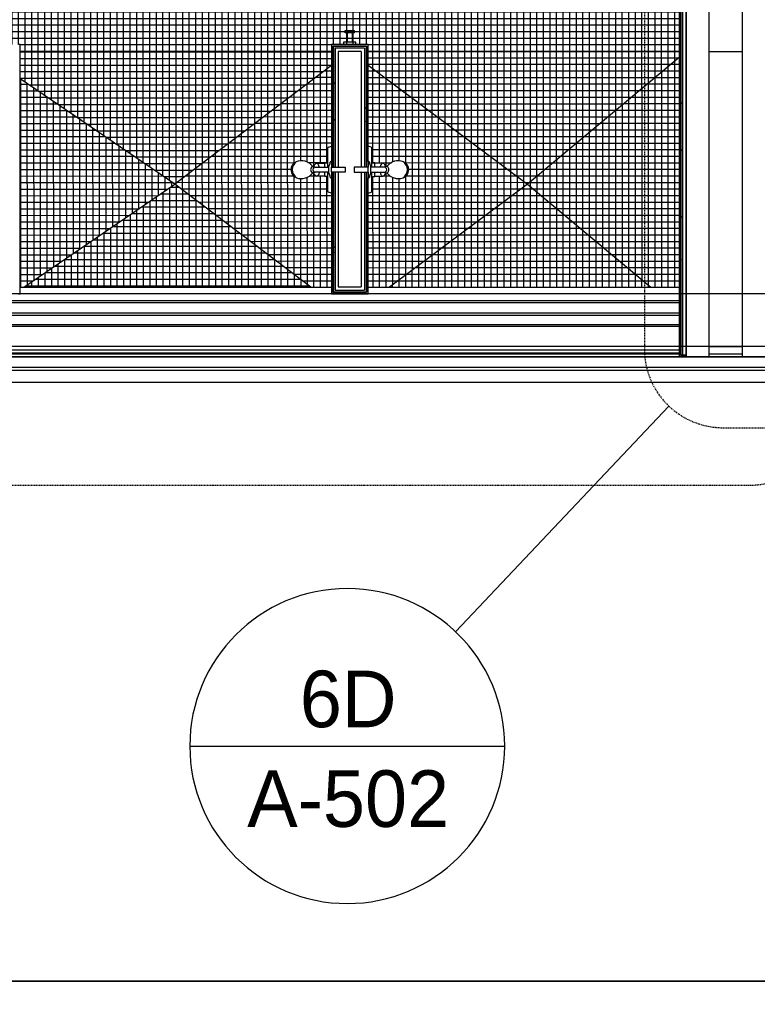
# Model space of a CAD drawing. Header units: inches. Extents: x 23906 to 26777, y -23220 to -20467.
# Drawn here: x 25407.8 to 25520.3, y -22893.6 to -22745.5 of the extents above; entities that cross this region are included whole.
import ezdxf

# ---------------------------------------------------------------- set-up
doc = ezdxf.new("R2010")
doc.units = ezdxf.units.IN
doc.header["$MEASUREMENT"] = 0
doc.linetypes.add('Dash Dot 3_16_', pattern=[0.3125, 0.1875, -0.0625, 0, -0.0625])
doc.linetypes.add('Grid Line 1_2_', pattern=[0.875, 0.5, -0.125, 0.125, -0.125])
for name, color, linetype, lineweight in [('A-ANNO-DIMS', 211, 'Continuous', 9), ('A-ANNO-DIMS-96', 211, 'Continuous', 9), ('A-ANNO-SYMB', 150, 'Continuous', 9), ('A-FLOR', 192, 'Continuous', 20), ('A-FLOR-PATT', 8, 'Continuous', 20), ('A-GENM', 13, 'Continuous', 20), ('A-GLAZ-CWMG', 51, 'Continuous', 20), ('A-SITE-SWLK', 140, 'Continuous', 140), ('A-WALL', 113, 'Continuous', 20), ('A-WALL-PATT', 111, 'Continuous', 50), ('C-TOPO', 7, 'Continuous', 20), ('I-WALL', 2, 'Continuous', 20), ('L-SITE-WALL', 31, 'Continuous', 20), ('P-SANR-FIXT', 6, 'Continuous', 20), ('S-BEAM', 12, 'Continuous', 20), ('S-GRID', 1, 'Continuous', 9)]:
    doc.layers.add(name, color=color, linetype=linetype, lineweight=lineweight)
doc.styles.add('Arial_B', font='arialbd.ttf', dxfattribs={"height": 9.132806})
doc.styles.add('Arial_B_1', font='arialbd.ttf', dxfattribs={"height": 4.566403})
doc.styles.add('Century Gothic', font='GOTHIC.TTF', dxfattribs={"height": 8.622671})
doc.dimstyles.new('OD_Dimension_2', dxfattribs={"dimscale": 12, "dimtxt": 9, "dimasz": 1, "dimexe": 0.75, "dimexo": 0.5, "dimgap": 0.5, "dimtad": 1, "dimdec": 4, "dimrnd": 0.0625, "dimzin": 3, "dimdsep": 46, "dimlunit": 4, "dimtxsty": 'Arial_B', "dimblk1": 'OBLIQUE', "dimblk2": 'OBLIQUE', "dimsah": 1, "dimcen": 0.09, "dimdle": 0.75, "dimazin": 0, "dimtfac": 1, "dimtdec": 4, "dimtix": 1, "dimtmove": 0, "dimatfit": 3, "dimfxl": 1, "dimtvp": 1, "dimtfill": 1, "dimfrac": 2, "dimtolj": 1, "dimtzin": 0, "dimlwd": 13, "dimlwe": 13, "dimarcsym": 2})
doc.dimstyles.new('OD_Dimension_2_3', dxfattribs={"dimscale": 12, "dimtxt": 4.5, "dimasz": 1, "dimexe": 0.75, "dimexo": 0.5, "dimgap": 0.375, "dimtad": 1, "dimdec": 4, "dimrnd": 0.0625, "dimzin": 3, "dimdsep": 46, "dimlunit": 4, "dimtxsty": 'Arial_B_1', "dimblk1": 'OBLIQUE', "dimblk2": 'OBLIQUE', "dimsah": 1, "dimcen": 0.09, "dimdle": 0.75, "dimazin": 0, "dimtfac": 1, "dimtdec": 4, "dimtix": 1, "dimtmove": 0, "dimatfit": 3, "dimfxl": 1, "dimtvp": 1, "dimtfill": 1, "dimfrac": 2, "dimtolj": 1, "dimtzin": 0, "dimlwd": 13, "dimlwe": 13, "dimarcsym": 2})
pattern_1 = [(296.565, (14.4, 8.64), (0.000499, 57.600217), [6.44, -122.358]), (33.69, (17.28, 2.88), (0.000345, 57.60007), [10.384, -197.296]), (33.69, (74.88, 2.88), (0.000345, 57.60007), [10.384, -197.296]), (33.69, (132.48, 2.88), (0.000345, 57.60007), [10.384, -197.296]), (116.565, (25.92, 8.64), (-0.000396, 57.59977), [6.44, -122.358]), (213.69, (23.04, 14.4), (0.000345, 57.60007), [10.384, -197.296]), (213.69, (80.64, 14.4), (0.000345, 57.60007), [10.384, -197.296]), (213.69, (138.24, 14.4), (0.000345, 57.60007), [10.384, -197.296]), (26.565, (37.44, 8.64), (0.0005, 57.60022), [12.88, -115.918]), (26.565, (95.04, 8.64), (0.0005, 57.60022), [12.88, -115.918]), (270, (48.96, 14.4), (57.6, 4e-15), [5.76, -51.84]), (225, (48.96, 8.64), (-4e-15, 57.599504), [8.146, -73.313]), (135, (43.2, 2.88), (4e-15, 57.599504), [8.146, -73.313]), (288.435, (25.92, 25.92), (0.000265, 57.599939), [9.107, -173.04]), (18.435, (28.8, 17.28), (0.000265, 57.59994), [9.107, -173.04]), (18.435, (86.4, 17.28), (0.000265, 57.59994), [9.107, -173.04]), (18.435, (144, 17.28), (0.000265, 57.59994), [9.107, -173.04]), (135, (37.44, 20.16), (4e-15, 57.599504), [8.146, -73.313]), (180, (31.68, 25.92), (-7e-15, -57.6), [5.76, -51.84]), (251.565, (11.52, 40.32), (-0.000265, 57.599939), [9.107, -173.04]), (315, (8.64, 31.68), (-4e-15, 57.599504), [8.146, -73.313]), (71.565, (14.4, 25.92), (-0.000265, 57.599939), [9.107, -173.04]), (135, (17.28, 34.56), (4e-15, 57.599504), [8.146, -73.313]), (225, (34.56, 40.32), (-4e-15, 57.599504), [8.146, -73.313]), (123.69, (28.8, 34.56), (0.000345, 57.600068), [10.384, -197.296]), (123.69, (86.4, 34.56), (0.000345, 57.600068), [10.384, -197.296]), (26.565, (23.04, 43.2), (0.0005, 57.60022), [6.44, -122.358]), (26.565, (80.64, 43.2), (0.0005, 57.60022), [6.44, -122.358]), (315, (28.8, 46.08), (-4e-15, 57.599504), [8.146, -73.313]), (213.69, (54.72, 54.72), (0.000345, 57.60007), [10.384, -197.296]), (213.69, (112.32, 54.72), (0.000345, 57.60007), [10.384, -197.296]), (213.69, (169.92, 54.72), (0.000345, 57.60007), [10.384, -197.296]), (296.565, (46.08, 48.96), (0.000499, 57.600217), [6.44, -122.358]), (45, (48.96, 43.2), (4e-15, 57.599504), [8.146, -73.313]), (90, (54.72, 48.96), (-57.6, 4e-15), [5.76, -51.84]), (213.69, (28.8, 57.6), (0.000345, 57.60007), [10.384, -197.296]), (213.69, (86.4, 57.6), (0.000345, 57.60007), [10.384, -197.296]), (213.69, (144, 57.6), (0.000345, 57.60007), [10.384, -197.296]), (315, (20.16, 51.84), (-4e-15, 57.599504), [4.073, -77.386]), (26.565, (23.04, 48.96), (0.0005, 57.60022), [6.44, -122.358]), (26.565, (80.64, 48.96), (0.0005, 57.60022), [6.44, -122.358]), (90, (28.8, 51.84), (-57.6, 4e-15), [5.76, -51.84]), (333.435, (5.76, 54.72), (-0.0005, 57.60022), [6.44, -122.358]), (333.435, (63.36, 54.72), (-0.0005, 57.60022), [6.44, -122.358]), (243.435, (11.52, 51.84), (0.000396, 57.59977), [6.44, -122.358]), (161.565, (8.64, 46.08), (-0.000265, 57.59994), [9.107, -173.04]), (161.565, (66.24, 46.08), (-0.000265, 57.59994), [9.107, -173.04]), (161.565, (123.84, 46.08), (-0.000265, 57.59994), [9.107, -173.04]), (45, (0, 48.96), (4e-15, 57.599504), [8.146, -73.313]), (26.565, (2.88, 0), (0.0005, 57.60022), [6.44, -122.358]), (26.565, (60.48, 0), (0.0005, 57.60022), [6.44, -122.358]), (116.565, (8.64, 2.88), (-0.000396, 57.59977), [6.44, -122.358]), (206.565, (5.76, 8.64), (0.0005, 57.60022), [6.44, -122.358]), (206.565, (63.36, 8.64), (0.0005, 57.60022), [6.44, -122.358]), (296.565, (0, 5.76), (0.000499, 57.600217), [6.44, -122.358]), (14.036, (43.2, 25.92), (0.000245, 57.59979), [11.875, -225.616]), (14.036, (100.8, 25.92), (0.000245, 57.59979), [11.875, -225.616]), (14.036, (158.4, 25.92), (0.000245, 57.59979), [11.875, -225.616]), (14.036, (216, 25.92), (0.000245, 57.59979), [11.875, -225.616]), (135, (54.72, 28.8), (4e-15, 57.599504), [8.146, -73.313]), (198.435, (48.96, 34.56), (0.000265, 57.59994), [9.107, -173.04]), (198.435, (106.56, 34.56), (0.000265, 57.59994), [9.107, -173.04]), (198.435, (164.16, 34.56), (0.000265, 57.59994), [9.107, -173.04]), (296.565, (40.32, 31.68), (0.000499, 57.600217), [6.44, -122.358]), (333.435, (2.88, 17.28), (-0.0005, 57.60022), [6.44, -122.358]), (333.435, (60.48, 17.28), (-0.0005, 57.60022), [6.44, -122.358]), (45, (8.64, 14.4), (4e-15, 57.599504), [4.073, -77.386]), (116.565, (11.52, 17.28), (-0.000396, 57.59977), [6.44, -122.358]), (225, (8.64, 23.04), (-4e-15, 57.599504), [8.146, -73.313])]

# ---------------------------------------------------------------- blocks, each defined once
blk = doc.blocks.new('Robe_hook_5552 - Robe_hook_5552-134757-Enlarged First Floor Plan _East_')
at = {"layer": 'A-GENM', "color": 43, "lineweight": 13}
for p, q in [((-0.94, 0), (-0.94, -0.35)), ((-0.94, -0.35), (0.94, -0.35)), ((-0.37, -1.81), (-0.37, -0.35)), ((0.38, -1.81), (0.38, -0.35)), ((0.94, -0.35), (0.94, 0)), ((-0.69, -2.16), (-0.69, -1.81)), ((-0.69, -1.81), (0.69, -1.81)), ((0.69, -2.16), (-0.69, -2.16)), ((0.69, -1.81), (0.69, -2.16))]:
    blk.add_line(p, q, dxfattribs=at)
blk = doc.blocks.new('Shower-Unit-Zurn-Z7301-SS-MT-DV2P-HW - Z7301-SS-MT-DV2P-HW-V42-Enlarged First Floor Plan _East_')
at = {"layer": 'P-SANR-FIXT', "color": 43, "lineweight": 13}
for p, q in [((0.4, 2.13), (-0.4, 2.13)), ((-0.4, 2.13), (-0.4, 0)), ((0.4, 0), (0.4, 2.13)), ((-0.4, 0), (-1.24, 0)), ((-1.24, 0), (-1.24, -0.1)), ((-0.4, 0), (0.4, 0)), ((1.24, 0), (0.4, 0)), ((1.24, -0.1), (1.24, 0)), ((-3.56, 0), (-3.43, -0.45)), ((-3.31, -0.54), (-1.03, -0.54)), ((-1.03, -0.54), (-0.4, -0.54)), ((-1.03, -0.54), (-1.03, -0.99)), ((-1.03, -0.99), (-1, -0.99)), ((-1, -0.99), (-0.4, -0.99)), ((-1, -0.99), (-1, -2.23)), ((-0.55, -0.38), (-0.4, -0.38)), ((-0.4, -0.38), (-0.4, -2.46)), ((-0.4, -0.38), (0.4, -0.38)), ((0.4, -2.46), (0.4, -0.38)), ((0.4, -0.38), (0.55, -0.38)), ((0.4, -0.54), (1.03, -0.54)), ((0.4, -0.99), (1, -0.99)), ((1, -2.23), (1, -0.99)), ((1, -0.99), (1.03, -0.99)), ((1.03, -0.99), (1.03, -0.54)), ((1.03, -0.54), (3.31, -0.54)), ((3.43, -0.45), (3.56, 0)), ((-0.48, -2.64), (-0.48, -2.84)), ((0.48, -2.84), (0.48, -2.64))]:
    blk.add_line(p, q, dxfattribs=at)
for centre, radius, start, end in [((-3.31, -0.42), 0.125, 196, 270), ((-1.14, -0.1), 0.0945, 180, 270), ((-1.14, -1.21), 1.02, 54.522, 90), ((1.14, -1.21), 1.02, 90, 125.478), ((1.14, -0.1), 0.0945, 270, 360), ((3.31, -0.42), 0.125, 270, 344), ((0.79, -4.57), 2.15, 126.1534, 200.0175), ((-0.63, -2.12), 0.388, 197.5027, 230.4973), ((-2.26, -4.09), 2.18, 35.18, 50.4973), ((2.26, -4.09), 2.18, 129.5027, 144.8141), ((-0.79, -4.57), 2.15, 337.8261, 53.8466), ((0.63, -2.12), 0.388, 309.5027, 342.4973), ((0, -4.86), 1.31, 200.0175, 336.4181), ((0, -4.51), 1.46, 212.9208, 327.0792)]:
    blk.add_arc(centre, radius, start, end, dxfattribs=at)
for centre, major_axis, ratio, start_param, end_param in [((0, -2.84), (-0.476, 0), 0.662364, 0, 3.141593), ((0, -2.46), (-0.4, 0), 0.941821, 0, 3.141593), ((-0.11, -2.15), (-1.11, 0.08), 0.351489, 2.831356, 4.247568)]:
    blk.add_ellipse(centre, major_axis=major_axis, ratio=ratio, start_param=start_param, end_param=end_param, dxfattribs=at)
blk.add_open_spline([(-0.42, -1.83), (-0.46, -1.84), (-0.57, -1.87), (-0.78, -1.95), (-0.96, -2.08), (-1.02, -2.22), (-0.98, -2.3), (-0.94, -2.34)], degree=3, knots=[0.0572746, 0.0572746, 0.0572746, 0.0572746, 0.1428571, 0.2857143, 0.5714286, 0.7857143, 1, 1, 1, 1], dxfattribs=at)
for points in [[(-0.4, -2.46), (-0.42, -2.48), (-0.44, -2.52), (-0.47, -2.58), (-0.48, -2.62), (-0.48, -2.64)], [(0.48, -2.64), (0.48, -2.62), (0.47, -2.58), (0.44, -2.52), (0.42, -2.48), (0.4, -2.46)]]:
    blk.add_open_spline(points, degree=3, dxfattribs=at)
blk = doc.blocks.new('Shower-Unit-Zurn-Z7301-SS-MT-DV2P-HW - Z7301-SS-MT-DV2P-HW-V43-Enlarged First Floor Plan _East_')
at = {"layer": 'P-SANR-FIXT', "color": 43, "lineweight": 13}
for p, q in [((-1, 0.99), (-1, 2.23)), ((-0.48, 2.64), (-0.48, 2.84)), ((-0.4, 0.38), (-0.4, 2.46)), ((0.4, 2.46), (0.4, 0.38)), ((0.48, 2.84), (0.48, 2.64)), ((1, 2.23), (1, 0.99)), ((-3.56, 0), (-3.43, 0.45)), ((-3.31, 0.54), (-1.03, 0.54)), ((-1.24, 0), (-1.24, 0.1)), ((-1.03, 0.99), (-1, 0.99)), ((-1.03, 0.54), (-1.03, 0.99)), ((-1.03, 0.54), (-0.4, 0.54)), ((-1, 0.99), (-0.4, 0.99)), ((-0.55, 0.38), (-0.4, 0.38)), ((-0.4, 0.38), (0.4, 0.38)), ((0.4, 0.99), (1, 0.99)), ((0.4, 0.54), (1.03, 0.54)), ((0.4, 0.38), (0.55, 0.38)), ((1, 0.99), (1.03, 0.99)), ((1.03, 0.99), (1.03, 0.54)), ((1.03, 0.54), (3.31, 0.54)), ((1.24, 0.1), (1.24, 0)), ((3.43, 0.45), (3.56, 0)), ((-0.4, 0), (-1.24, 0)), ((-0.4, -2.13), (-0.4, 0)), ((-0.4, 0), (0.4, 0)), ((0.4, 0), (0.4, -2.13)), ((1.24, 0), (0.4, 0)), ((0.4, -2.13), (-0.4, -2.13))]:
    blk.add_line(p, q, dxfattribs=at)
for centre, radius, start, end in [((0, 4.86), 1.31, 23.5819, 159.9825), ((0, 4.51), 1.46, 32.9208, 147.0792), ((0.79, 4.57), 2.15, 159.9825, 233.8466), ((-0.79, 4.57), 2.15, 306.1534, 22.1739), ((-0.63, 2.12), 0.388, 129.5027, 162.4973), ((-2.26, 4.09), 2.18, 309.5027, 324.82), ((2.26, 4.09), 2.18, 215.1859, 230.4973), ((0.63, 2.12), 0.388, 17.5027, 50.4973), ((-3.31, 0.42), 0.125, 90, 164), ((-1.14, 0.1), 0.0945, 90, 180), ((-1.14, 1.21), 1.02, 270, 305.478), ((1.14, 1.21), 1.02, 234.522, 270), ((1.14, 0.1), 0.0945, 0, 90), ((3.31, 0.42), 0.125, 16, 90)]:
    blk.add_arc(centre, radius, start, end, dxfattribs=at)
for centre, major_axis, ratio, start_param, end_param in [((0, 2.84), (0.476, 0), 0.662364, 0, 3.141593), ((0, 2.46), (0.4, 0), 0.941821, 0, 3.141593), ((-0.11, 2.15), (1.11, 0.08), 0.351489, 5.17721, 6.593422)]:
    blk.add_ellipse(centre, major_axis=major_axis, ratio=ratio, start_param=start_param, end_param=end_param, dxfattribs=at)
blk.add_open_spline([(-0.42, 1.83), (-0.46, 1.84), (-0.57, 1.87), (-0.78, 1.95), (-0.96, 2.08), (-1.02, 2.22), (-0.98, 2.3), (-0.94, 2.34)], degree=3, knots=[0.0572746, 0.0572746, 0.0572746, 0.0572746, 0.1428571, 0.2857143, 0.5714286, 0.7857143, 1, 1, 1, 1], dxfattribs=at)
for points in [[(-0.4, 2.46), (-0.42, 2.48), (-0.44, 2.52), (-0.47, 2.58), (-0.48, 2.62), (-0.48, 2.64)], [(0.48, 2.64), (0.48, 2.62), (0.47, 2.58), (0.44, 2.52), (0.42, 2.48), (0.4, 2.46)]]:
    blk.add_open_spline(points, degree=3, dxfattribs=at)
blk = doc.blocks.new('Generic Models _lan _East_0')
at = {"layer": 'A-GENM', "color": 43, "lineweight": 13}
for p, q in [((23179.48, -22800.8), (23337.98, -22800.8)), ((23179.48, -22801.3), (23337.98, -22801.3))]:
    blk.add_line(p, q, dxfattribs=at)
blk = doc.blocks.new('Generic Models _lan _East_1')
at = {"layer": 'A-GENM', "color": 43, "lineweight": 13}
for p, q in [((23240.83, -22791.29), (23286.89, -22791.29)), ((23291.45, -22791.29), (23292.7, -22791.29)), ((23293.08, -22791.29), (23294.33, -22791.29)), ((23298.89, -22791.29), (23346.3, -22791.29)), ((23351.92, -22791.29), (23399.33, -22791.29)), ((23240.83, -22793.29), (23399.33, -22793.29)), ((23240.83, -22793.62), (23399.33, -22793.62)), ((23240.83, -22795.19), (23399.33, -22795.19)), ((23240.83, -22795.52), (23399.33, -22795.52)), ((23240.83, -22796.96), (23399.33, -22796.96)), ((23399.33, -22797.28), (23240.83, -22797.28))]:
    blk.add_line(p, q, dxfattribs=at)
blk = doc.blocks.new('Locker Rooms and Restrooms_rvt-1-Enlarged First Floor Plan _East_')
at = {"layer": 'A-FLOR-PATT', "lineweight": 9}
h = blk.add_hatch(dxfattribs=at)
h.set_pattern_fill('FP_38', color=256, style=0, pattern_type=2)
h.set_pattern_definition([(180, (25404.64, -22714.299), (-1e-16, -1), []), (270, (25404.64, -22714.299), (1, 6e-17), [])])
h.paths.add_polyline_path([(25307.83, -22750.35), (25344.2, -22750.35), (25344.2, -22749.29), (25349.83, -22749.29), (25349.83, -22750.35), (25395.89, -22750.35), (25395.89, -22749.29), (25407.89, -22749.29), (25407.89, -22750.35), (25455.3, -22750.35), (25455.3, -22749.29), (25460.92, -22749.29), (25460.92, -22750.35), (25508.33, -22750.35), (25508.33, -22696.49), (25441.83, -22696.49), (25441.83, -22695.43), (25388.7, -22695.43), (25388.7, -22696.49), (25308.2, -22696.49), (25308.2, -22696.24), (25307.95, -22696.24), (25307.95, -22696.18), (25307.89, -22696.18), (25307.89, -22695.93), (25307.83, -22695.93), (25307.83, -22743.45)], flags=0)
h.paths.add_polyline_path([(25349.52, -22749.6), (25349.58, -22749.54), (25349.52, -22749.54)], flags=0)
h.paths.add_polyline_path([(25455.61, -22749.6), (25455.61, -22749.54), (25455.55, -22749.54)], flags=0)
h.paths.add_polyline_path([(25460.61, -22749.6), (25460.61, -22749.54), (25460.61, -22749.54)], flags=0)
h.paths.add_polyline_path([(25407.58, -22749.6), (25407.64, -22749.54), (25407.58, -22749.54)], flags=0)
h.paths.add_polyline_path([(25396.2, -22749.6), (25396.2, -22749.54), (25396.14, -22749.54)], flags=0)
h.paths.add_polyline_path([(25344.52, -22749.6), (25344.48, -22749.54), (25344.48, -22749.56)], flags=0)
h.paths.add_polyline_path([(25508.64, -22696.24), (25508.61, -22696.21), (25508.58, -22696.24)], flags=0)
h.paths.add_polyline_path([(25388.39, -22696.24), (25388.44, -22696.22), (25388.39, -22696.18)], flags=0)
h.paths.add_polyline_path([(25442.08, -22696.24), (25442.14, -22696.24), (25442.14, -22696.18), (25442.08, -22696.24)], flags=0)
h = blk.add_hatch(dxfattribs=at)
h.set_pattern_fill('FP_30', color=256, style=0, pattern_type=2)
h.set_pattern_definition([(270.042, (25392.973, -22773.336), (1, 0.000733), []), (0.042, (25392.973, -22773.336), (-0.000733, 1), [])])
h.paths.add_polyline_path([(25408.44, -22786.29), (25431.44, -22770.58), (25407.89, -22754.49), (25407.89, -22786.29)], flags=0)
h.paths.add_polyline_path([(25402.24, -22786.29), (25403.33, -22786.29), (25403.33, -22779.49), (25402.73, -22779.49), (25402.24, -22779.69), (25402.03, -22780.18), (25402.06, -22786.24), (25402.08, -22786.29)], flags=0)
h.paths.add_polyline_path([(25401.84, -22779.05), (25403.33, -22779.05), (25403.33, -22751.37), (25401.84, -22750.35), (25401.84, -22770.58)], flags=0)
h = blk.add_hatch(dxfattribs=at)
h.set_pattern_fill('FP_35', color=256, style=0, pattern_type=2)
h.set_pattern_definition([(0, (25429.64, -22719.42), (0, 1), []), (90, (25429.64, -22719.42), (-1, 6e-17), [])])
h.paths.add_polyline_path([(25431.44, -22770.58), (25455.3, -22752.49), (25455.3, -22750.35), (25407.89, -22750.35), (25407.89, -22754.49), (25420.3, -22762.97)], flags=0)
h.paths.add_polyline_path([(25403.33, -22751.37), (25403.33, -22750.35), (25401.84, -22750.35), (25402.1, -22750.53)], flags=0)
h = blk.add_hatch(dxfattribs=at)
h.set_pattern_fill('FP_36', color=256, style=0, pattern_type=2)
h.set_pattern_definition([(0, (25483.64, -22751.3), (0, 1), []), (90, (25483.64, -22751.3), (-1, 6e-17), [])])
h.paths.add_polyline_path([(25485.2, -22770.58), (25508.33, -22751.24), (25508.33, -22750.35), (25460.92, -22750.35), (25460.92, -22752.45), (25474.81, -22762.82)], flags=0)
h = blk.add_hatch(dxfattribs=at)
h.set_pattern_fill('FP_23', color=256, style=0, pattern_type=2)
h.set_pattern_definition([(0, (25434.653, -22770.295), (0, 1), []), (90, (25434.653, -22770.295), (-1, 6e-17), [])])
h.paths.add_polyline_path([(25504, -22786.29), (25508.33, -22786.29), (25508.33, -22751.24), (25485.2, -22770.58), (25499.08, -22782.19)], flags=0)
h = blk.add_hatch(dxfattribs=at)
h.set_pattern_fill('FP_34', color=256, style=0, pattern_type=2)
h.set_pattern_definition([(270.052, (25435.634, -22767.297), (1, 0.000908), []), (0.052, (25435.634, -22767.297), (-0.000908, 1), [])])
h.paths.add_polyline_path([(25455.3, -22786.29), (25455.3, -22771.92), (25454.85, -22771.79), (25454.76, -22771.67), (25454.76, -22769.39), (25453.06, -22769.35), (25452.83, -22769.18), (25452.45, -22768.84), (25452.08, -22769.24), (25451.61, -22769.53), (25451.08, -22769.69), (25450.37, -22769.67), (25449.91, -22769.55), (25449.6, -22769.35), (25449.42, -22769.17), (25449.25, -22768.9), (25449.15, -22768.58), (25449.13, -22768.4), (25449.2, -22767.96), (25449.29, -22767.74), (25449.47, -22767.48), (25449.71, -22767.28), (25449.99, -22767.14), (25450.53, -22767.02), (25450.84, -22767), (25451.31, -22767.08), (25451.9, -22767.36), (25452.27, -22767.67), (25452.46, -22767.87), (25452.61, -22767.76), (25453.06, -22767.36), (25454.76, -22767.33), (25454.76, -22765.05), (25454.85, -22764.93), (25455.3, -22764.8), (25455.3, -22752.49), (25431.44, -22770.58), (25452.16, -22786.29), (25454, -22786.29)], flags=0)
h = blk.add_hatch(dxfattribs=at)
h.set_pattern_fill('FP_37', color=256, style=0, pattern_type=2)
h.set_pattern_definition([(270.02, (25457.648, -22773.299), (1, 0.00035), []), (0.02, (25457.648, -22773.299), (-0.00035, 1), [])])
h.paths.add_polyline_path([(25462.42, -22786.29), (25464.15, -22786.29), (25485.2, -22770.58), (25460.92, -22752.45), (25460.92, -22764.8), (25461.37, -22764.93), (25461.46, -22765.05), (25461.46, -22767.33), (25463.15, -22767.36), (25463.39, -22767.54), (25463.77, -22767.87), (25464.14, -22767.49), (25464.61, -22767.2), (25464.91, -22767.08), (25465.38, -22767), (25465.85, -22767.03), (25466.31, -22767.16), (25466.62, -22767.36), (25466.8, -22767.53), (25467.02, -22767.96), (25467.06, -22768.09), (25467.06, -22768.58), (25467.02, -22768.76), (25466.93, -22768.99), (25466.62, -22769.35), (25466.51, -22769.45), (25466.23, -22769.59), (25465.69, -22769.71), (25465.14, -22769.69), (25464.47, -22769.44), (25464.08, -22769.17), (25463.76, -22768.85), (25463.61, -22768.96), (25463.15, -22769.35), (25461.46, -22769.39), (25461.46, -22771.67), (25461.37, -22771.79), (25460.92, -22771.92), (25460.92, -22786.29)], flags=0)
h = blk.add_hatch(dxfattribs=at)
h.set_pattern_fill('FP_33', color=256, style=0, pattern_type=2)
h.set_pattern_definition([(0, (25429.674, -22762.043), (0, 1), []), (90, (25429.674, -22762.043), (-1, 6e-17), [])])
h.paths.add_polyline_path([(25428.72, -22786.29), (25452.16, -22786.29), (25431.44, -22770.58), (25408.44, -22786.29), (25420.3, -22786.29)], flags=0)
h = blk.add_hatch(dxfattribs=at)
h.set_pattern_fill('FP_24', color=256, style=0, pattern_type=2)
h.set_pattern_definition([(0, (25430.641, -22783.293), (0, 1), []), (90, (25430.641, -22783.293), (-1, 6e-17), [])])
h.paths.add_polyline_path([(25464.15, -22786.29), (25504, -22786.29), (25485.2, -22770.58), (25469.65, -22782.19)], flags=0)
at = {"layer": 'A-WALL-PATT', "lineweight": 9}
h = blk.add_hatch(dxfattribs=at)
h.set_pattern_fill('FP_21', color=8, style=0, pattern_type=2)
h.set_pattern_definition(pattern_1)
h.paths.add_polyline_path([(25509.39, -22796.66), (25509.39, -22796.59), (25508.64, -22796.59), (25508.64, -22796.66)], flags=0)
h.paths.add_polyline_path([(25508.58, -22796.66), (25508.64, -22796.59), (25508.64, -22696.24), (25508.58, -22696.24), (25508.58, -22791.87)], flags=0)
h = blk.add_hatch(dxfattribs=at)
h.set_pattern_fill('FP_21', color=8, style=0, pattern_type=2)
h.set_pattern_definition(pattern_1)
h.paths.add_polyline_path([(25508.89, -22796.59), (25508.89, -22696.18), (25508.64, -22696.18), (25508.64, -22796.59)], flags=0)
h = blk.add_hatch(dxfattribs=at)
h.set_pattern_fill('FP_21', color=8, style=0, pattern_type=2)
h.set_pattern_definition(pattern_1)
h.paths.add_polyline_path([(25455.61, -22787.05), (25460.61, -22787.05), (25460.61, -22786.99), (25455.61, -22786.99)], flags=0)
h.paths.add_polyline_path([(25455.55, -22787.05), (25455.61, -22786.99), (25455.58, -22768.76), (25455.55, -22768.76), (25455.55, -22782.19)], flags=0)
h.paths.add_polyline_path([(25455.61, -22749.6), (25460.61, -22749.6), (25460.61, -22749.54), (25455.61, -22749.54)], flags=0)
h.paths.add_polyline_path([(25455.58, -22767.96), (25455.61, -22767.96), (25455.61, -22749.6), (25455.55, -22749.54), (25455.55, -22767.96)], flags=0)
h = blk.add_hatch(dxfattribs=at)
h.set_pattern_fill('FP_21', color=8, style=0, pattern_type=2)
h.set_pattern_definition(pattern_1)
h.paths.add_polyline_path([(25460.36, -22786.99), (25460.36, -22786.74), (25455.86, -22786.74), (25455.86, -22768.76), (25455.61, -22768.76), (25455.61, -22786.99), (25455.86, -22786.99)], flags=0)
h.paths.add_polyline_path([(25455.86, -22767.96), (25455.86, -22749.85), (25460.36, -22749.85), (25460.36, -22749.6), (25455.61, -22749.6), (25455.61, -22767.96), (25455.74, -22767.96)], flags=0)
h = blk.add_hatch(dxfattribs=at)
h.set_pattern_fill('FP_21', color=8, style=0, pattern_type=2)
h.set_pattern_definition(pattern_1)
h.paths.add_polyline_path([(25460.36, -22786.99), (25460.61, -22786.99), (25460.61, -22768.76), (25460.36, -22768.76), (25460.36, -22786.74)], flags=0)
h.paths.add_polyline_path([(25460.61, -22767.96), (25460.61, -22749.6), (25460.36, -22749.6), (25460.36, -22767.96), (25460.49, -22767.96)], flags=0)
h = blk.add_hatch(dxfattribs=at)
h.set_pattern_fill('FP_21', color=8, style=0, pattern_type=2)
h.set_pattern_definition(pattern_1)
h.paths.add_polyline_path([(25460.67, -22787.05), (25460.64, -22768.76), (25460.61, -22768.76), (25460.61, -22786.99)], flags=0)
h.paths.add_polyline_path([(25460.67, -22767.96), (25460.67, -22749.54), (25460.61, -22749.6), (25460.64, -22767.96)], flags=0)
at = {"layer": 'A-FLOR', "color": 43, "lineweight": 13}
for p, q in [((25407.88, -22750.35), (25455.3, -22750.35)), ((25407.88, -22750.35), (25455.3, -22750.35)), ((25460.91, -22750.35), (25508.33, -22750.35)), ((25460.91, -22750.35), (25508.33, -22750.35)), ((25508.33, -22751.24), (25485.2, -22770.58)), ((25455.3, -22752.49), (25431.44, -22770.58)), ((25460.92, -22752.45), (25485.2, -22770.58)), ((25431.44, -22770.58), (25407.89, -22754.49)), ((25408.44, -22786.29), (25431.44, -22770.58)), ((25452.16, -22786.29), (25431.44, -22770.58)), ((25485.2, -22770.58), (25464.15, -22786.29)), ((25485.2, -22770.58), (25504, -22786.29))]:
    blk.add_line(p, q, dxfattribs=at)
at = {"layer": 'A-WALL', "color": 7}
for p, q in [((25508.58, -22796.66), (25508.58, -22696.49)), ((25508.64, -22796.59), (25508.64, -22696.49)), ((25508.89, -22796.59), (25508.89, -22696.49)), ((25455.61, -22749.54), (25455.55, -22749.54)), ((25455.55, -22749.54), (25455.55, -22767.96)), ((25460.61, -22749.54), (25455.61, -22749.54)), ((25455.86, -22749.6), (25455.61, -22749.6)), ((25455.61, -22749.6), (25455.61, -22767.96)), ((25460.36, -22749.6), (25455.86, -22749.6)), ((25456.36, -22749.85), (25455.86, -22749.85)), ((25455.86, -22749.85), (25455.86, -22767.96)), ((25459.86, -22749.85), (25456.36, -22749.85)), ((25459.86, -22750.35), (25456.36, -22750.35)), ((25456.36, -22750.35), (25456.36, -22767.96)), ((25460.36, -22749.85), (25459.86, -22749.85)), ((25459.86, -22750.35), (25459.86, -22767.96)), ((25460.61, -22749.6), (25460.36, -22749.6)), ((25460.36, -22749.85), (25460.36, -22767.96)), ((25460.67, -22749.54), (25460.61, -22749.54)), ((25460.61, -22749.6), (25460.61, -22767.96)), ((25460.67, -22749.54), (25460.67, -22767.96)), ((25455.55, -22768.76), (25455.55, -22787.05)), ((25455.61, -22768.76), (25455.61, -22786.99)), ((25455.86, -22768.76), (25455.86, -22786.74)), ((25456.36, -22768.76), (25456.36, -22786.24)), ((25459.86, -22768.76), (25459.86, -22786.24)), ((25460.36, -22768.76), (25460.36, -22786.74)), ((25460.61, -22768.76), (25460.61, -22786.99)), ((25460.67, -22768.76), (25460.67, -22787.05)), ((25455.55, -22787.05), (25455.61, -22787.05)), ((25455.61, -22786.99), (25455.86, -22786.99)), ((25455.61, -22787.05), (25460.61, -22787.05)), ((25455.86, -22786.74), (25456.36, -22786.74)), ((25455.86, -22786.99), (25460.36, -22786.99)), ((25456.36, -22786.24), (25459.86, -22786.24)), ((25456.36, -22786.74), (25459.86, -22786.74)), ((25459.86, -22786.74), (25460.36, -22786.74)), ((25460.36, -22786.99), (25460.61, -22786.99)), ((25460.61, -22787.05), (25460.67, -22787.05)), ((25508.58, -22796.66), (25508.64, -22796.66)), ((25508.64, -22796.59), (25509.39, -22796.59)), ((25508.64, -22796.66), (25509.39, -22796.66))]:
    blk.add_line(p, q, dxfattribs=at)
at = {"layer": 'I-WALL', "color": 7}
for p, q in [((25509.39, -22695.43), (25509.39, -22796.91)), ((25512.89, -22796.91), (25512.89, -22695.43)), ((25517.89, -22695.43), (25517.89, -22796.91)), ((25508.33, -22696.49), (25508.33, -22796.91)), ((25509.39, -22796.59), (25509.39, -22696.49)), ((25407.89, -22749.29), (25407.64, -22749.29)), ((25407.89, -22787.3), (25407.89, -22749.29)), ((25455.55, -22749.29), (25455.3, -22749.29)), ((25455.3, -22749.29), (25455.3, -22767.12)), ((25460.67, -22749.29), (25455.55, -22749.29)), ((25460.92, -22749.29), (25460.67, -22749.29)), ((25460.92, -22767.12), (25460.92, -22749.29)), ((25455.3, -22769.6), (25455.3, -22787.3)), ((25460.92, -22787.3), (25460.92, -22769.6)), ((25407.64, -22787.3), (25407.89, -22787.3)), ((25455.3, -22787.3), (25455.55, -22787.3)), ((25455.55, -22787.3), (25460.67, -22787.3)), ((25460.67, -22787.3), (25460.92, -22787.3)), ((25508.33, -22796.91), (25508.58, -22796.91)), ((25508.58, -22796.91), (25509.39, -22796.91)), ((25509.39, -22796.66), (25509.39, -22796.59)), ((25509.39, -22796.91), (25509.39, -22796.66)), ((25509.39, -22796.91), (25512.89, -22796.91)), ((25517.89, -22796.91), (25521.39, -22796.91))]:
    blk.add_line(p, q, dxfattribs=at)
at = {"color": 43, "lineweight": 13}
for name, p, rotation in [('Robe_hook_5552 - Robe_hook_5552-134757-Enlarged First Floor Plan _East_', (25458.11, -22749.29), 180), ('Shower-Unit-Zurn-Z7301-SS-MT-DV2P-HW - Z7301-SS-MT-DV2P-HW-V43-Enlarged First Floor Plan _East_', (25455.3, -22768.36), 90.00000000000074), ('Shower-Unit-Zurn-Z7301-SS-MT-DV2P-HW - Z7301-SS-MT-DV2P-HW-V42-Enlarged First Floor Plan _East_', (25460.92, -22768.36), 89.99999999999926)]:
    blk.add_blockref(name, p, dxfattribs=dict(at, rotation=rotation))
for name, p in [('Generic Models _lan _East_1', (2109, 5)), ('Generic Models _lan _East_0', (2170.35, 5))]:
    blk.add_blockref(name, p, dxfattribs=at)
blk = doc.blocks.new('Struct_Xcel_Sports Complex_rvt-1-Enlarged First Floor Plan _East_')
at = {"layer": 'A-FLOR', "color": 43, "lineweight": 13}
blk.add_line((25512.89, -22750.35), (25517.89, -22750.35), dxfattribs=at)
blk = doc.blocks.new('Rectangular Mullion - Profile_Polycarbonate_Lower-1768513-Enlarged First Floor Plan _East_')
at = {"layer": 'A-GLAZ-CWMG', "color": 43, "lineweight": 13}
for p, q in [((25351.52, -22796.41), (25508.33, -22796.41)), ((25512.89, -22796.41), (25517.89, -22796.41)), ((25351.52, -22798.91), (25681.08, -22798.91))]:
    blk.add_line(p, q, dxfattribs=at)
at = {"layer": 'A-GLAZ-CWMG', "color": 10, "lineweight": 13}
for p, q in [((25351.52, -22796.91), (25508.33, -22796.91)), ((25508.33, -22796.91), (25512.89, -22796.91)), ((25512.89, -22796.91), (25517.89, -22796.91)), ((25517.89, -22796.91), (25521.39, -22796.91)), ((25351.52, -22798.48), (25681.08, -22798.48))]:
    blk.add_line(p, q, dxfattribs=at)
blk = doc.blocks.new('Girt_C - 8_D-1405500-Enlarged First Floor Plan _East_')
at = {"layer": 'S-BEAM', "color": 43, "lineweight": 13}
for p, q in [((25517.89, -22787.3), (25512.89, -22787.3)), ((25512.89, -22795.3), (25517.89, -22795.3))]:
    blk.add_line(p, q, dxfattribs=at)
blk = doc.blocks.new('Floor Plan - Callout Head-19020-Enlarged First Floor Plan _East_')
at = {"layer": 'A-ANNO-SYMB'}
blk.add_line((-0.25, 0), (0.25, 0), dxfattribs=at)
for start, end in [(360, 180), (180, 360)]:
    blk.add_arc((0, 0), 0.25, start, end, dxfattribs=at)
blk = doc.blocks.new('DIMBLOCK86-Enlarged First Floor Plan _East_')
at = {"layer": 'A-ANNO-DIMS-96', "lineweight": 13}
for p, q in [((25305.39, -22798.58), (25305.39, -23075.65)), ((25305.39, -23066.65), (25305.39, -22798.58)), ((26284.89, -22804.8), (26284.89, -23075.65)), ((26284.89, -23066.65), (26284.89, -22804.8)), ((25296.39, -23066.65), (26293.89, -23066.65))]:
    blk.add_line(p, q, dxfattribs=at)
at = {"layer": 'A-ANNO-DIMS-96', "lineweight": 50}
for p, q in [((25305.39, -23066.65), (25311.39, -23060.65)), ((26284.89, -23066.65), (26290.89, -23060.65)), ((25305.39, -23066.65), (25299.39, -23072.65)), ((26284.89, -23066.65), (26278.89, -23072.65))]:
    blk.add_line(p, q, dxfattribs=at)
at = {"layer": 'A-ANNO-DIMS-96', "color": 0, "lineweight": 13, "insert": (25764.64, -23048.94), "char_height": 9.1328, "width": 73.2, "attachment_point": 1, "line_spacing_factor": 0.938532, "style": 'Arial_B', "bg_fill": 3, "box_fill_scale": 1.25, "bg_fill_color": 0, "bg_fill_transparency": 0}
blk.add_mtext('81\' - 7 1/2"', dxfattribs=at)
blk = doc.blocks.new('_Oblique')
at = {"color": 0, "linetype": 'ByBlock', "lineweight": -2}
blk.add_line((-0.5, -0.5), (0.5, 0.5), dxfattribs=at)
blk = doc.blocks.new('DIMBLOCK142-Enlarged First Floor Plan _East_')
at = {"layer": 'A-ANNO-DIMS-96', "lineweight": 13}
for p, q in [((25348.77, -22809.69), (25348.77, -22979.65)), ((25348.77, -22970.65), (25348.77, -22809.69)), ((25683.83, -22809.69), (25683.83, -22979.65)), ((25683.83, -22970.65), (25683.83, -22809.69)), ((25348.77, -22970.65), (25683.83, -22970.65))]:
    blk.add_line(p, q, dxfattribs=at)
at = {"layer": 'A-ANNO-DIMS-96', "lineweight": 50}
for p, q in [((25348.77, -22970.65), (25354.77, -22964.65)), ((25683.83, -22970.65), (25689.83, -22964.65)), ((25348.77, -22970.65), (25342.77, -22976.65)), ((25683.83, -22970.65), (25677.83, -22976.65))]:
    blk.add_line(p, q, dxfattribs=at)
at = {"layer": 'A-ANNO-DIMS-96', "color": 0, "lineweight": 13, "insert": (25497.62, -22960.29), "char_height": 4.5664, "width": 44.8286, "attachment_point": 1, "line_spacing_factor": 0.938532, "style": 'Arial_B_1', "bg_fill": 3, "box_fill_scale": 1.25, "bg_fill_color": 0, "bg_fill_transparency": 0}
blk.add_mtext('27\' - 11 1/16"', dxfattribs=at)
blk = doc.blocks.new('DIMBLOCK238-Enlarged First Floor Plan _East_')
at = {"layer": 'A-ANNO-DIMS-96', "lineweight": 13}
for p, q in [((25348.77, -22809.69), (25348.77, -23014.69)), ((25348.77, -23005.69), (25348.77, -22809.69)), ((25683.83, -23003.2), (25683.83, -23014.69)), ((25683.83, -23005.69), (25683.83, -23003.2)), ((25348.77, -23005.69), (25683.83, -23005.69))]:
    blk.add_line(p, q, dxfattribs=at)
at = {"layer": 'A-ANNO-DIMS-96', "lineweight": 50}
for p, q in [((25348.77, -23005.69), (25354.77, -22999.69)), ((25683.83, -23005.69), (25689.83, -22999.69)), ((25348.77, -23005.69), (25342.77, -23011.69)), ((25683.83, -23005.69), (25677.83, -23011.69))]:
    blk.add_line(p, q, dxfattribs=at)
at = {"layer": 'A-ANNO-DIMS-96', "color": 0, "lineweight": 13, "insert": (25497.62, -22995.33), "char_height": 4.5664, "width": 44.8286, "attachment_point": 1, "line_spacing_factor": 0.938532, "style": 'Arial_B_1', "bg_fill": 3, "box_fill_scale": 1.25, "bg_fill_color": 0, "bg_fill_transparency": 0}
blk.add_mtext('27\' - 11 1/16"', dxfattribs=at)

msp = doc.modelspace()

# ---------------------------------------------------------------- linework, layer by layer
at = {"layer": 'A-ANNO-SYMB', "linetype": 'Dash Dot 3_16_'}
for p, q in [((25503.00722, -22689.65198), (25503.00722, -22795.69147)), ((25515.00722, -22807.69147), (25742.21989, -22807.69147)), ((25307.63705, -22816.44099), (25519.12861, -22816.44099))]:
    msp.add_line(p, q, dxfattribs=at)
at = {"layer": 'A-ANNO-SYMB'}
msp.add_line((25506.7579, -22804.40633), (25474.22472, -22838.77546), dxfattribs=at)
at = {"layer": 'A-ANNO-SYMB', "linetype": 'Dash Dot 3_16_'}
for centre, start, end in [((25515.00722, -22795.69147), 180, 270), ((25519.12861, -22804.44099), 270, 0)]:
    msp.add_arc(centre, 12, start, end, dxfattribs=at)
at = {"layer": 'A-SITE-SWLK', "color": 43, "lineweight": 13}
msp.add_line((24244.01523, -22892.06748), (25981.01523, -22892.06748), dxfattribs=at)
at = {"layer": 'A-WALL', "color": 7}
for p, q in [((25683.76523, -22796.90554), (25348.82773, -22796.90554)), ((25348.82773, -22798.48034), (25683.76523, -22798.48034))]:
    msp.add_line(p, q, dxfattribs=at)
at = {"layer": 'C-TOPO', "color": 43, "lineweight": 13}
for p, q in [((24244.01514, -22892.06689), (25981.0166, -22892.06689)), ((25981.0166, -22892.06689), (24244.01514, -22892.06689))]:
    msp.add_line(p, q, dxfattribs=at)
at = {"layer": 'L-SITE-WALL', "color": 43, "lineweight": 13}
msp.add_line((26286.89023, -22800.80281), (25244.40428, -22800.80281), dxfattribs=at)
at = {"layer": 'S-GRID', "linetype": 'Grid Line 1_2_'}
for p, q in [((26486.39177, -22787.30281), (24012.51838, -22787.30281)), ((26583.90261, -22787.30281), (24110.3815, -22787.30281)), ((26438.39177, -22795.30281), (24060.51838, -22795.30281)), ((26535.90261, -22795.30281), (24198.02235, -22795.30281))]:
    msp.add_line(p, q, dxfattribs=at)

# ---------------------------------------------------------------- block references
at = {"layer": 'A-ANNO-SYMB', "xscale": 95.99999999999994, "yscale": 95.99999999999994, "zscale": 95.99999999999994}
msp.add_blockref('Floor Plan - Callout Head-19020-Enlarged First Floor Plan _East_', (25457.72608, -22856.20517), dxfattribs=at)
at = {"layer": 'A-GLAZ-CWMG', "color": 43, "lineweight": 13}
msp.add_blockref('Rectangular Mullion - Profile_Polycarbonate_Lower-1768513-Enlarged First Floor Plan _East_', (0, 0), dxfattribs=at)
at = {"layer": 'S-BEAM', "color": 43, "lineweight": 13}
msp.add_blockref('Girt_C - 8_D-1405500-Enlarged First Floor Plan _East_', (0, 0), dxfattribs=at)

# ---------------------------------------------------------------- texts
at = {"layer": 'A-ANNO-SYMB', "char_height": 8.622671, "attachment_point": 2, "line_spacing_factor": 0.984117, "style": 'Century Gothic'}
for s, insert, width in [('6D', (25457.8645, -22844.7145), 18.36), ('A-502', (25457.8645, -22859.90675), 38.88)]:
    msp.add_mtext(s, dxfattribs=dict(at, insert=insert, width=width))

# ---------------------------------------------------------------- next in the draw order: dimensions: what is measured, and where the dimension line sits
at = {"layer": 'A-ANNO-DIMS', "lineweight": 13}
dim = msp.add_linear_dim(base=(26284.89023, -23066.64879), p1=(25305.39023, -22792.58406), p2=(26284.89023, -22798.80281), dimstyle='OD_Dimension_2', override={"dimpost": '<>', "dimfxl": 979.519741}, dxfattribs=at)
dim.commit()
dim.dimension.update_dxf_attribs({"geometry": 'DIMBLOCK86-Enlarged First Floor Plan _East_', "text_midpoint": (25795.14023, -23055.92353)})

# ---------------------------------------------------------------- next in the draw order: block references
at = {"lineweight": 5}
for name in ['Struct_Xcel_Sports Complex_rvt-1-Enlarged First Floor Plan _East_', 'Locker Rooms and Restrooms_rvt-1-Enlarged First Floor Plan _East_']:
    msp.add_blockref(name, (0, 0), dxfattribs=at)

# ---------------------------------------------------------------- next in the draw order: dimensions: what is measured, and where the dimension line sits
at = {"layer": 'A-ANNO-DIMS', "lineweight": 13}
dim = msp.add_linear_dim(base=(25683.82773, -22970.64582), p1=(25348.76523, -22803.69294), p2=(25683.82773, -22803.69294), dimstyle='OD_Dimension_2_3', override={"dimpost": '<>', "dimfxl": 335.0625}, dxfattribs=at)
dim.commit()
dim.dimension.update_dxf_attribs({"geometry": 'DIMBLOCK142-Enlarged First Floor Plan _East_', "text_midpoint": (25516.29648, -22963.78474)})

# ---------------------------------------------------------------- next in the draw order: dimensions: what is measured, and where the dimension line sits
dim = msp.add_linear_dim(base=(25683.82773, -23005.68557), p1=(25348.76523, -22803.69294), p2=(25683.82773, -22997.20029), dimstyle='OD_Dimension_2_3', override={"dimpost": '<>', "dimfxl": 386.926319}, dxfattribs=at)
dim.commit()
dim.dimension.update_dxf_attribs({"geometry": 'DIMBLOCK238-Enlarged First Floor Plan _East_', "text_midpoint": (25516.29648, -22998.8245)})

doc.saveas('drawing.dxf')
